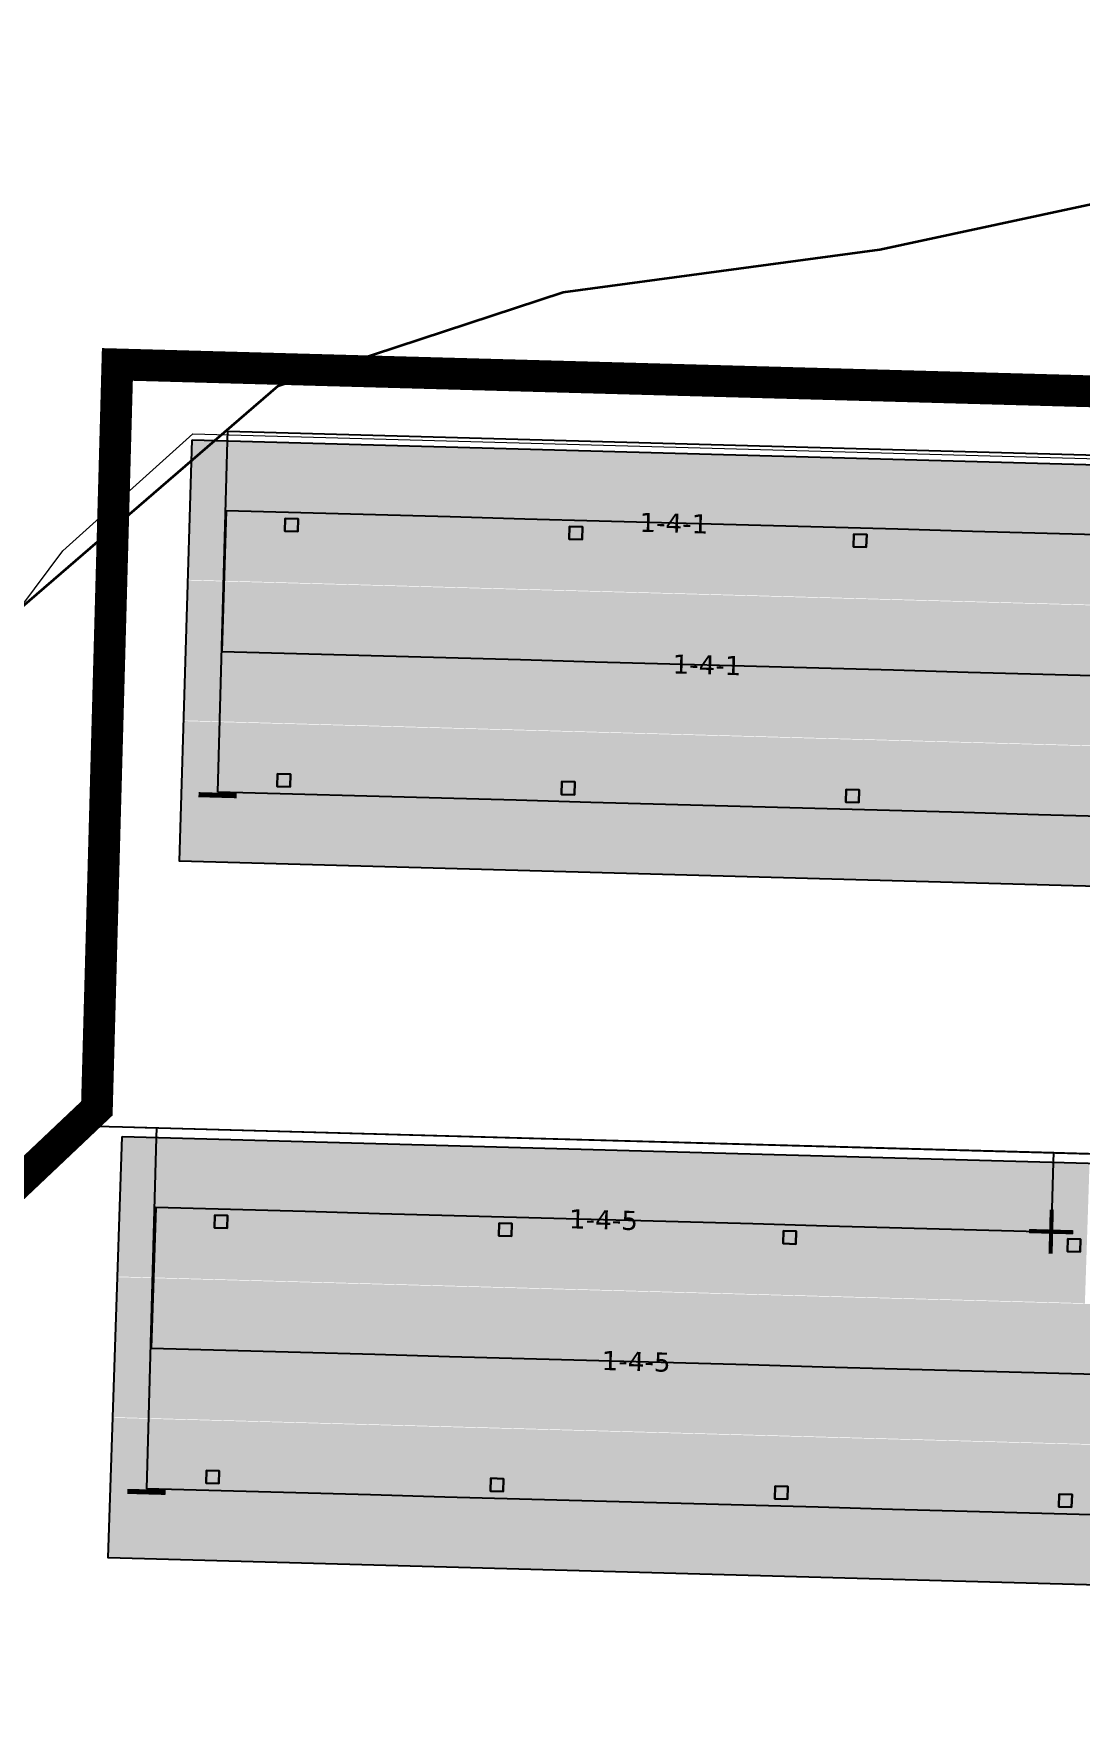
# Model space of a CAD drawing. Header units: metres. Extents: x 1477905 to 1478744, y 4202276 to 4202610.
# Drawn here: x 1478046.42 to 1478062.87, y 4202431.23 to 4202457.47 of the extents above; entities that cross this region are included whole.
import ezdxf

# ---------------------------------------------------------------- set-up
doc = ezdxf.new("R2010")
doc.units = ezdxf.units.M
doc.layers.add('Nouveau Terrain - CN - Courbes', color=22, linetype='Continuous', lineweight=0)
for name, color, linetype in [('PVcase AC Cables (Inverter - Transformer)', 181, 'Continuous'), ('PVcase Device Coloring', 7, 'Continuous'), ('PVcase Polarity Symbols', 7, 'Continuous'), ('PVcase Poles', 7, 'Continuous'), ('PVcase PV Area', 30, 'Continuous'), ('PVcase PV Modules (full frames)', 142, 'Continuous'), ('PVcase PV Modules (optimised)', 142, 'Continuous'), ('PVcase String Cables', 150, 'Continuous'), ('PVcase Stringing Numbers', 7, 'Continuous'), ('PVcase Strings', 92, 'Continuous'), ('PVcase Trenches', 7, 'Continuous')]:
    doc.layers.add(name, color=color, linetype=linetype)
doc.styles.get("Standard").update_dxf_attribs({"font": 'verdana.ttf'})
doc.styles.add('UBS-Style de texte', font='verdana.ttf')

# ---------------------------------------------------------------- blocks, each defined once
blk = doc.blocks.new('3P18@15DEG F FX ID2 PVBlock')
at = {"layer": 'PVcase PV Modules (optimised)', "color": 0}
blk.add_polyline3d([(0, 0, 1.773945735132677), (21.06698842950539, -0.5810537936249747, 1.773945735132684), (20.88445742833418, -7.198992669318526, 7.019385073192552e-15), (-0.182531001171211, -6.617938875693552, 0)], close=True, dxfattribs=at)

msp = doc.modelspace()

# ---------------------------------------------------------------- hatches: boundary and pattern name
at = {"layer": 'PVcase Device Coloring', "true_color": 0x18bf00, "transparency": 33554582}
for points in [[(1478048.914432761, 4202451.084905354), (1478048.848362161, 4202448.885511849), (1478064.05194088, 4202448.466178202), (1478064.11801148, 4202450.665571707)], [(1478048.848072123, 4202448.875856916), (1478048.782001523, 4202446.676463411), (1478065.158085031, 4202446.224790621), (1478065.224155631, 4202448.424184126)], [(1478048.774668419, 4202446.667002736), (1478048.722761488, 4202444.467218578), (1478080.587104167, 4202443.5883603), (1478080.639011097, 4202445.788144458)], [(1478047.811982316, 4202440.141594119), (1478047.739403648, 4202437.942380115), (1478062.940515515, 4202437.523114506), (1478063.013094183, 4202439.72232851)], [(1478047.739085041, 4202437.932725971), (1478047.666506373, 4202435.733511967), (1478064.039932784, 4202435.281912462), (1478064.112511453, 4202437.481126466)], [(1478047.652959324, 4202435.724222678), (1478047.606956873, 4202433.524275667), (1478079.496907663, 4202432.644711086), (1478079.542910114, 4202434.844658096)]]:
    msp.add_hatch(color=92, dxfattribs=at).paths.add_polyline_path(points, flags=0)

# ---------------------------------------------------------------- linework, layer by layer
at = {"layer": 'Nouveau Terrain - CN - Courbes', "linetype": 'Continuous', "lineweight": 35}
msp.add_polyline3d([(1478033.621926913, 4202378.969268734, 82), (1478033.792449336, 4202380.654087802, 82), (1478034.422447102, 4202382.72334082, 82), (1478034.32504346, 4202383.444350059, 82), (1478033.94714169, 4202383.942274987, 82), (1478033.287098157, 4202384.359050401, 82), (1478031.420703367, 4202387.256883299, 82), (1478025.836259337, 4202398.046319137, 82), (1478024.517270344, 4202401.055690597, 82), (1478022.694328515, 4202407.244928131, 82), (1478029.842277773, 4202433.538151458, 82), (1478031.450972971, 4202435.700905548, 82), (1478050.267611035, 4202451.9320894, 82), (1478054.742038201, 4202453.404641333, 82), (1478059.717236195, 4202454.072434652, 82), (1478073.665373155, 4202457.069829707, 82), (1478076.081388346, 4202457.467252585, 82), (1478077.125432788, 4202456.741116544, 82), (1478078.973356483, 4202454.351462113, 82), (1478082.142176707, 4202448.886875601, 82)], dxfattribs=at)
at = {"layer": 'PVcase AC Cables (Inverter - Transformer)'}
for points in [[(1478080.760262705, 4202451.25695702, 81.2), (1478077.767160759, 4202451.339510501, 81.2), (1478074.774058814, 4202451.422063983, 81.19999999999999), (1478071.780956869, 4202451.504617464, 81.1727200354941), (1478068.787854923, 4202451.587170945, 81.12129982852717), (1478065.794752978, 4202451.669724427, 81.09279449568083), (1478062.801651032, 4202451.752277909, 81.11608161895067), (1478059.808549087, 4202451.834831391, 81.13397518725641), (1478056.815447141, 4202451.917384872, 81.16042333910589), (1478053.822345196, 4202451.999938354, 81.1963916068616), (1478050.82924325, 4202452.082491836, 81.2), (1478047.836141305, 4202452.165045317, 81.22770483273669), (1478047.7559729, 4202449.258417953, 81.19815757945257), (1478047.675804495, 4202446.351790589, 81.13732208256891), (1478047.59563609, 4202443.445163226, 81.08414792649137), (1478047.515467685, 4202440.538535861, 81.03853224158601), (1478045.517805599, 4202438.64811203, 81.03886903580825), (1478043.520143512, 4202436.757688198, 81.04019067478839), (1478041.522481426, 4202434.867264366, 81.0464740554437), (1478039.524819339, 4202432.976840534, 81.06150052042555), (1478037.527157253, 4202431.086416703, 81.07652698540741)], [(1478080.760262705, 4202451.25695702, 81.2), (1478077.767160759, 4202451.339510501, 81.2), (1478074.774058814, 4202451.422063983, 81.19999999999999), (1478071.780956869, 4202451.504617464, 81.1727200354941), (1478068.787854923, 4202451.587170945, 81.12129982852717), (1478065.794752978, 4202451.669724427, 81.09279449568083), (1478062.801651032, 4202451.752277909, 81.11608161895067), (1478059.808549087, 4202451.834831391, 81.13397518725641), (1478056.815447141, 4202451.917384872, 81.16042333910589), (1478053.822345196, 4202451.999938354, 81.1963916068616), (1478050.82924325, 4202452.082491836, 81.2), (1478047.836141305, 4202452.165045317, 81.22770483273669), (1478047.7559729, 4202449.258417953, 81.19815757945257), (1478047.675804495, 4202446.351790589, 81.13732208256891), (1478047.59563609, 4202443.445163226, 81.08414792649137), (1478047.515467685, 4202440.538535861, 81.03853224158601), (1478045.517805599, 4202438.64811203, 81.03886903580825), (1478043.520143512, 4202436.757688198, 81.04019067478839), (1478041.522481426, 4202434.867264366, 81.0464740554437), (1478039.524819339, 4202432.976840534, 81.06150052042555), (1478037.527157253, 4202431.086416703, 81.07652698540741)], [(1478080.760262705, 4202451.256957021, 81.2), (1478077.767160759, 4202451.339510502, 81.2), (1478074.774058814, 4202451.422063984, 81.20000000000002), (1478071.780956869, 4202451.504617466, 81.17272003556862), (1478068.787854923, 4202451.587170946, 81.12129982856443), (1478065.794752978, 4202451.669724428, 81.09279449570776), (1478062.801651032, 4202451.75227791, 81.11608161897685), (1478059.808549087, 4202451.834831391, 81.13397518728374), (1478056.815447141, 4202451.917384873, 81.16042333912866), (1478053.822345196, 4202451.999938355, 81.19639160688438), (1478050.82924325, 4202452.082491837, 81.2), (1478047.836141305, 4202452.165045318, 81.22770483274103), (1478047.7559729, 4202449.258417955, 81.19815757949813), (1478047.675804495, 4202446.35179059, 81.13732208258638), (1478047.59563609, 4202443.445163226, 81.08414792649137), (1478047.515467685, 4202440.538535862, 81.0385322416027), (1478045.517805599, 4202438.648112031, 81.03886903582458), (1478043.520143512, 4202436.757688199, 81.04019067479618), (1478041.522481426, 4202434.867264367, 81.0464740554542), (1478039.524819339, 4202432.976840535, 81.06150052043606), (1478037.527157253, 4202431.086416704, 81.07652698541791)], [(1478114.400849415, 4202450.329107716, 80.5956666800522), (1478111.435303827, 4202450.410901158, 80.62262042235419), (1478108.46975824, 4202450.492694601, 80.65262449180112), (1478105.504212652, 4202450.574488045, 80.77654675599368), (1478102.538667065, 4202450.656281487, 80.91382130495477), (1478099.573121478, 4202450.73807493, 81.06608321207749), (1478096.60757589, 4202450.819868373, 81.2), (1478093.642030303, 4202450.901661816, 81.2), (1478090.676484715, 4202450.983455259, 81.2), (1478087.710939128, 4202451.065248702, 81.2), (1478084.745393541, 4202451.147042145, 81.2), (1478081.779847953, 4202451.228835587, 81.2), (1478078.814302366, 4202451.310629031, 81.20000000000002), (1478075.848756779, 4202451.392422474, 81.19999999999999), (1478072.883211191, 4202451.474215916, 81.19165629175004), (1478069.917665604, 4202451.55600936, 81.14070949120301), (1478066.952120016, 4202451.637802802, 81.08976269062296), (1478063.986574429, 4202451.719596245, 81.10799872452509), (1478061.021028841, 4202451.801389689, 81.1274624595318), (1478058.055483254, 4202451.883183131, 81.14552175815653), (1478055.089937667, 4202451.964976574, 81.18115887967835), (1478052.124392079, 4202452.046770017, 81.2), (1478049.158846492, 4202452.12856346, 81.21210655557229)]]:
    msp.add_polyline3d(points, dxfattribs=at)
at = {"layer": 'PVcase Poles'}
for points in [[(1478050.372123334, 4202449.648169546, 80.95913361174604), (1478050.377637487, 4202449.848093518, 80.95913361174604), (1478050.377637487, 4202449.848093518, 84.31631454137408), (1478050.372123334, 4202449.648169546, 84.26272244938498), (1478050.372123334, 4202449.648169546, 80.95913361174604), (1478050.572047305, 4202449.642655394, 80.95913361174604), (1478050.572047305, 4202449.642655394, 84.26088837490383), (1478050.372123334, 4202449.648169546, 84.26272244938498), (1478050.572047305, 4202449.642655394, 84.26088837490383), (1478050.577561457, 4202449.842579366, 84.31448046689293), (1478050.577561457, 4202449.842579366, 80.95913361174604), (1478050.572047305, 4202449.642655394, 80.95913361174604), (1478050.577561457, 4202449.842579366, 80.95913361174604), (1478050.377637487, 4202449.848093518, 80.95913361174604), (1478050.577561457, 4202449.842579366, 80.95913361174604), (1478050.577561457, 4202449.842579366, 84.31448046689293), (1478050.377637487, 4202449.848093518, 84.31631454137408)], [(1478054.839236635, 4202449.524960995, 80.90175312529792), (1478054.844750787, 4202449.724884966, 80.90175312529792), (1478054.844750787, 4202449.724884966, 84.27533387073795), (1478054.839236635, 4202449.524960995, 84.22174177874885), (1478054.839236635, 4202449.524960995, 80.90175312529792), (1478055.039160605, 4202449.519446842, 80.90175312529792), (1478055.039160605, 4202449.519446842, 84.2199077042677), (1478054.839236635, 4202449.524960995, 84.22174177874885), (1478055.039160605, 4202449.519446842, 84.2199077042677), (1478055.044674758, 4202449.719370814, 84.2734997962568), (1478055.044674758, 4202449.719370814, 80.90175312529792), (1478055.039160605, 4202449.519446842, 80.90175312529792), (1478055.044674758, 4202449.719370814, 80.90175312529792), (1478054.844750787, 4202449.724884966, 80.90175312529792), (1478055.044674758, 4202449.719370814, 80.90175312529792), (1478055.044674758, 4202449.719370814, 84.2734997962568), (1478054.844750787, 4202449.724884966, 84.27533387073795)], [(1478059.306349935, 4202449.401752443, 80.86708374639328), (1478059.311864087, 4202449.601676415, 80.86708374639328), (1478059.311864087, 4202449.601676415, 84.23435320010182), (1478059.306349935, 4202449.401752443, 84.18076110811272), (1478059.306349935, 4202449.401752443, 80.86708374639328), (1478059.506273906, 4202449.396238291, 80.86708374639328), (1478059.506273906, 4202449.396238291, 84.17892703363157), (1478059.306349935, 4202449.401752443, 84.18076110811272), (1478059.506273906, 4202449.396238291, 84.17892703363157), (1478059.511788058, 4202449.596162262, 84.23251912562067), (1478059.511788058, 4202449.596162262, 80.86708374639328), (1478059.506273906, 4202449.396238291, 80.86708374639328), (1478059.511788058, 4202449.596162262, 80.86708374639328), (1478059.311864087, 4202449.601676415, 80.86708374639328), (1478059.511788058, 4202449.596162262, 80.86708374639328), (1478059.511788058, 4202449.596162262, 84.23251912562067), (1478059.311864087, 4202449.601676415, 84.23435320010182)], [(1478050.251685367, 4202445.63896603, 80.87882755811677), (1478050.25719952, 4202445.838890002, 80.87882755811677), (1478050.25719952, 4202445.838890002, 83.24161551821285), (1478050.251685367, 4202445.63896603, 83.18802342622375), (1478050.251685367, 4202445.63896603, 80.87882755811677), (1478050.451609338, 4202445.633451878, 80.87882755811677), (1478050.451609338, 4202445.633451878, 83.1861893517426), (1478050.251685367, 4202445.63896603, 83.18802342622375), (1478050.451609338, 4202445.633451878, 83.1861893517426), (1478050.45712349, 4202445.83337585, 83.2397814437317), (1478050.45712349, 4202445.83337585, 80.87882755811677), (1478050.451609338, 4202445.633451878, 80.87882755811677), (1478050.45712349, 4202445.83337585, 80.87882755811677), (1478050.25719952, 4202445.838890002, 80.87882755811677), (1478050.45712349, 4202445.83337585, 80.87882755811677), (1478050.45712349, 4202445.83337585, 83.2397814437317), (1478050.25719952, 4202445.838890002, 83.24161551821285)], [(1478054.718798667, 4202445.51575748, 80.8026988264263), (1478054.72431282, 4202445.715681451, 80.8026988264263), (1478054.72431282, 4202445.715681451, 83.20063484782642), (1478054.718798667, 4202445.51575748, 83.14704275583732), (1478054.718798667, 4202445.51575748, 80.8026988264263), (1478054.918722638, 4202445.510243327, 80.8026988264263), (1478054.918722638, 4202445.510243327, 83.14520868135617), (1478054.718798667, 4202445.51575748, 83.14704275583732), (1478054.918722638, 4202445.510243327, 83.14520868135617), (1478054.924236791, 4202445.710167299, 83.19880077334527), (1478054.924236791, 4202445.710167299, 80.8026988264263), (1478054.918722638, 4202445.510243327, 80.8026988264263), (1478054.924236791, 4202445.710167299, 80.8026988264263), (1478054.72431282, 4202445.715681451, 80.8026988264263), (1478054.924236791, 4202445.710167299, 80.8026988264263), (1478054.924236791, 4202445.710167299, 83.19880077334527), (1478054.72431282, 4202445.715681451, 83.20063484782642)], [(1478059.185911968, 4202445.392548927, 80.74875369785876), (1478059.19142612, 4202445.592472899, 80.74875369785876), (1478059.19142612, 4202445.592472899, 83.15965417694059), (1478059.185911968, 4202445.392548927, 83.10606208495149), (1478059.185911968, 4202445.392548927, 80.74875369785876), (1478059.385835938, 4202445.387034775, 80.74875369785876), (1478059.385835938, 4202445.387034775, 83.10422801047034), (1478059.185911968, 4202445.392548927, 83.10606208495149), (1478059.385835938, 4202445.387034775, 83.10422801047034), (1478059.391350091, 4202445.586958746, 83.15782010245944), (1478059.391350091, 4202445.586958746, 80.74875369785876), (1478059.385835938, 4202445.387034775, 80.74875369785876), (1478059.391350091, 4202445.586958746, 80.74875369785876), (1478059.19142612, 4202445.592472899, 80.74875369785876), (1478059.391350091, 4202445.586958746, 80.74875369785876), (1478059.391350091, 4202445.586958746, 83.15782010245944), (1478059.19142612, 4202445.592472899, 83.15965417694059)], [(1478049.265580208, 4202438.704971193, 80.7668848050459), (1478049.271094361, 4202438.904895165, 80.7668848050459), (1478049.271094361, 4202438.904895165, 84.20606662401718), (1478049.265580208, 4202438.704971193, 84.1524658350498), (1478049.265580208, 4202438.704971193, 80.7668848050459), (1478049.465504179, 4202438.699457041, 80.7668848050459), (1478049.465504179, 4202438.699457041, 84.14842251250636), (1478049.265580208, 4202438.704971193, 84.1524658350498), (1478049.465504179, 4202438.699457041, 84.14842251250636), (1478049.471018331, 4202438.899381013, 84.20202330147373), (1478049.471018331, 4202438.899381013, 80.7668848050459), (1478049.465504179, 4202438.699457041, 80.7668848050459), (1478049.471018331, 4202438.899381013, 80.7668848050459), (1478049.271094361, 4202438.904895165, 80.7668848050459), (1478049.471018331, 4202438.899381013, 80.7668848050459), (1478049.471018331, 4202438.899381013, 84.20202330147373), (1478049.271094361, 4202438.904895165, 84.20606662401718)], [(1478053.731968698, 4202438.581782633, 80.66406095464569), (1478053.737482851, 4202438.781706605, 80.66406095464569), (1478053.737482851, 4202438.781706605, 84.11573703992963), (1478053.731968698, 4202438.581782633, 84.06213625096225), (1478053.731968698, 4202438.581782633, 80.66406095464569), (1478053.931892669, 4202438.576268481, 80.66406095464569), (1478053.931892669, 4202438.576268481, 84.05809292841882), (1478053.731968698, 4202438.581782633, 84.06213625096225), (1478053.931892669, 4202438.576268481, 84.05809292841882), (1478053.937406821, 4202438.776192453, 84.11169371738619), (1478053.937406821, 4202438.776192453, 80.66406095464569), (1478053.931892669, 4202438.576268481, 80.66406095464569), (1478053.937406821, 4202438.776192453, 80.66406095464569), (1478053.737482851, 4202438.781706605, 80.66406095464569), (1478053.937406821, 4202438.776192453, 80.66406095464569), (1478053.937406821, 4202438.776192453, 84.11169371738619), (1478053.737482851, 4202438.781706605, 84.11573703992963)], [(1478058.198357188, 4202438.458594073, 80.5839038437124), (1478058.203871341, 4202438.658518044, 80.5839038437124), (1478058.203871341, 4202438.658518044, 84.02540745559206), (1478058.198357188, 4202438.458594073, 83.97180666662469), (1478058.198357188, 4202438.458594073, 80.5839038437124), (1478058.398281159, 4202438.45307992, 80.5839038437124), (1478058.398281159, 4202438.45307992, 83.96776334408125), (1478058.198357188, 4202438.458594073, 83.97180666662469), (1478058.398281159, 4202438.45307992, 83.96776334408125), (1478058.403795311, 4202438.653003892, 84.02136413304862), (1478058.403795311, 4202438.653003892, 80.5839038437124), (1478058.398281159, 4202438.45307992, 80.5839038437124), (1478058.403795311, 4202438.653003892, 80.5839038437124), (1478058.203871341, 4202438.658518044, 80.5839038437124), (1478058.403795311, 4202438.653003892, 80.5839038437124), (1478058.403795311, 4202438.653003892, 84.02136413304862), (1478058.203871341, 4202438.658518044, 84.02540745559206)], [(1478062.664745679, 4202438.335405513, 80.51471589806197), (1478062.670259831, 4202438.535329484, 80.51471589806197), (1478062.670259831, 4202438.535329484, 83.93507787150153), (1478062.664745679, 4202438.335405513, 83.88147708253415), (1478062.664745679, 4202438.335405513, 80.51471589806197), (1478062.864669649, 4202438.32989136, 80.51471589806197), (1478062.864669649, 4202438.32989136, 83.87743375999071), (1478062.664745679, 4202438.335405513, 83.88147708253415), (1478062.864669649, 4202438.32989136, 83.87743375999071), (1478062.870183802, 4202438.529815332, 83.9310345489581), (1478062.870183802, 4202438.529815332, 80.51471589806197), (1478062.864669649, 4202438.32989136, 80.51471589806197), (1478062.870183802, 4202438.529815332, 80.51471589806197), (1478062.670259831, 4202438.535329484, 80.51471589806197), (1478062.870183802, 4202438.529815332, 80.51471589806197), (1478062.870183802, 4202438.529815332, 83.9310345489581), (1478062.670259831, 4202438.535329484, 83.93507787150153)], [(1478049.133278894, 4202434.696094884, 80.75019679830018), (1478049.138793047, 4202434.896018855, 80.75019679830018), (1478049.138793047, 4202434.896018855, 83.13154197593276), (1478049.133278894, 4202434.696094884, 83.07794118696539), (1478049.133278894, 4202434.696094884, 80.75019679830018), (1478049.333202865, 4202434.690580731, 80.75019679830018), (1478049.333202865, 4202434.690580731, 83.07389786442195), (1478049.133278894, 4202434.696094884, 83.07794118696539), (1478049.333202865, 4202434.690580731, 83.07389786442195), (1478049.338717017, 4202434.890504703, 83.12749865338932), (1478049.338717017, 4202434.890504703, 80.75019679830018), (1478049.333202865, 4202434.690580731, 80.75019679830018), (1478049.338717017, 4202434.890504703, 80.75019679830018), (1478049.138793047, 4202434.896018855, 80.75019679830018), (1478049.338717017, 4202434.890504703, 80.75019679830018), (1478049.338717017, 4202434.890504703, 83.12749865338932), (1478049.138793047, 4202434.896018855, 83.13154197593276)], [(1478053.599667384, 4202434.572906324, 80.64277227909442), (1478053.605181537, 4202434.772830295, 80.64277227909442), (1478053.605181537, 4202434.772830295, 83.04121239184522), (1478053.599667384, 4202434.572906324, 82.98761160287783), (1478053.599667384, 4202434.572906324, 80.64277227909442), (1478053.799591355, 4202434.567392171, 80.64277227909442), (1478053.799591355, 4202434.567392171, 82.9835682803344), (1478053.599667384, 4202434.572906324, 82.98761160287783), (1478053.799591355, 4202434.567392171, 82.9835682803344), (1478053.805105507, 4202434.767316143, 83.03716906930178), (1478053.805105507, 4202434.767316143, 80.64277227909442), (1478053.799591355, 4202434.567392171, 80.64277227909442), (1478053.805105507, 4202434.767316143, 80.64277227909442), (1478053.605181537, 4202434.772830295, 80.64277227909442), (1478053.805105507, 4202434.767316143, 80.64277227909442), (1478053.805105507, 4202434.767316143, 83.03716906930178), (1478053.605181537, 4202434.772830295, 83.04121239184522)], [(1478058.066055874, 4202434.449717763, 80.53534775988405), (1478058.071570027, 4202434.649641735, 80.53534775988405), (1478058.071570027, 4202434.649641735, 82.95088280750764), (1478058.066055874, 4202434.449717763, 82.89728201854027), (1478058.066055874, 4202434.449717763, 80.53534775988405), (1478058.265979845, 4202434.444203611, 80.53534775988405), (1478058.265979845, 4202434.444203611, 82.89323869599683), (1478058.066055874, 4202434.449717763, 82.89728201854027), (1478058.265979845, 4202434.444203611, 82.89323869599683), (1478058.271493997, 4202434.644127582, 82.9468394849642), (1478058.271493997, 4202434.644127582, 80.53534775988405), (1478058.265979845, 4202434.444203611, 80.53534775988405), (1478058.271493997, 4202434.644127582, 80.53534775988405), (1478058.071570027, 4202434.649641735, 80.53534775988405), (1478058.271493997, 4202434.644127582, 80.53534775988405), (1478058.271493997, 4202434.644127582, 82.9468394849642), (1478058.071570027, 4202434.649641735, 82.95088280750764)], [(1478062.532444364, 4202434.326529203, 80.42792324067828), (1478062.537958517, 4202434.526453175, 80.42792324067828), (1478062.537958517, 4202434.526453175, 82.8605532234201), (1478062.532444364, 4202434.326529203, 82.80695243445273), (1478062.532444364, 4202434.326529203, 80.42792324067828), (1478062.732368335, 4202434.321015051, 80.42792324067828), (1478062.732368335, 4202434.321015051, 82.80290911190929), (1478062.532444364, 4202434.326529203, 82.80695243445273), (1478062.732368335, 4202434.321015051, 82.80290911190929), (1478062.737882487, 4202434.520939022, 82.85650990087666), (1478062.737882487, 4202434.520939022, 80.42792324067828), (1478062.732368335, 4202434.321015051, 80.42792324067828), (1478062.737882487, 4202434.520939022, 80.42792324067828), (1478062.537958517, 4202434.526453175, 80.42792324067828), (1478062.737882487, 4202434.520939022, 80.42792324067828), (1478062.737882487, 4202434.520939022, 82.85650990087666), (1478062.537958517, 4202434.526453175, 82.8605532234201)]]:
    msp.add_polyline3d(points, dxfattribs=at)
at = {"layer": 'PVcase PV Area', "color": 92, "lineweight": 0, "ltscale": 0.3}
msp.add_lwpolyline([(1478081.195897831, 4202309.408074516, -0.05134033259658074), (1478078.780944264, 4202309.865308243), (1478063.362561366, 4202314.461482239, 0.05805379121474256), (1478060.627146449, 4202314.941552777, 0.01764863790454796), (1478045.521908471, 4202315.280897629), (1477980.304835158, 4202315.382556441), (1477969.227141967, 4202315.399824084, -0.5981483022966041), (1477963.409771807, 4202326.276816209), (1477966.523975583, 4202330.958387922), (1477988.681383842, 4202364.267542757), (1478000.256834568, 4202382.239012351), (1478010.317299969, 4202397.723511036), (1478024.479096755, 4202416.97208983), (1478037.541256056, 4202436.830169353), (1478046.880113991, 4202449.340671219), (1478048.925549185, 4202451.178073373), (1478191.473299444, 4202447.246428729, 0.1064139140517762), (1478196.779234951, 4202442.745830558), (1478193.703769114, 4202331.24014277), (1478155.058289575, 4202322.182856176, 0.2166355322477609), (1478133.90654308, 4202308.191252904, -0.2264994037307809), (1478128.45885733, 4202305.403806316), (1478120.587080255, 4202306.0704303)], format="xyb", close=True, dxfattribs=at)
at = {"layer": 'PVcase String Cables'}
for points in [[(1478079.947105493, 4202451.479460968, 81.2), (1478077.01025331, 4202451.56046301, 81.2), (1478074.073401128, 4202451.641465054, 81.2), (1478071.136548946, 4202451.722467097, 81.16965221559964), (1478068.199696763, 4202451.80346914, 81.11919835544178), (1478065.262844581, 4202451.884471183, 81.10230611352966), (1478062.325992398, 4202451.965473226, 81.1248798023754), (1478059.389140216, 4202452.046475269, 81.14183817089496), (1478056.452288033, 4202452.127477312, 81.16968018518571), (1478053.515435851, 4202452.208479355, 81.2), (1478050.578583669, 4202452.289481399, 81.2), (1478047.641731486, 4202452.370483441, 81.23119789481514), (1478047.560755552, 4202449.43457789, 81.2), (1478047.479779619, 4202446.498672337, 81.14324339104844), (1478047.398803685, 4202443.562766785, 81.08953361661088), (1478047.317827751, 4202440.626861233, 81.04316542912153), (1478045.328750897, 4202438.744561763, 81.04342099479751), (1478043.339674043, 4202436.862262292, 81.04484827658092), (1478041.350597188, 4202434.97996282, 81.05087246983084), (1478039.361520334, 4202433.097663349, 81.06583435647606), (1478037.372443479, 4202431.215363879, 81.08079624312553)], [(1478079.947105493, 4202451.479460968, 81.2), (1478077.01025331, 4202451.56046301, 81.2), (1478074.073401128, 4202451.641465054, 81.2), (1478071.136548946, 4202451.722467097, 81.16965221559964), (1478068.199696763, 4202451.80346914, 81.11919835544178), (1478065.262844581, 4202451.884471183, 81.10230611352966), (1478062.325992398, 4202451.965473226, 81.1248798023754), (1478059.389140216, 4202452.046475269, 81.14183817089496), (1478056.452288033, 4202452.127477312, 81.16968018518571), (1478053.515435851, 4202452.208479355, 81.2), (1478050.578583669, 4202452.289481399, 81.2), (1478047.641731486, 4202452.370483441, 81.23119789481514), (1478047.560755552, 4202449.43457789, 81.2), (1478047.479779619, 4202446.498672337, 81.14324339104844), (1478047.398803685, 4202443.562766785, 81.08953361661088), (1478047.317827751, 4202440.626861233, 81.04316542912153), (1478045.328750897, 4202438.744561763, 81.04342099479751), (1478043.339674043, 4202436.862262292, 81.04484827658092), (1478041.350597188, 4202434.97996282, 81.05087246983084), (1478039.361520334, 4202433.097663349, 81.06583435647606), (1478037.372443479, 4202431.215363879, 81.08079624312553)], [(1478079.947105493, 4202451.479460968, 81.2), (1478077.01025331, 4202451.56046301, 81.2), (1478074.073401128, 4202451.641465054, 81.2), (1478071.136548946, 4202451.722467097, 81.16965221559964), (1478068.199696763, 4202451.80346914, 81.11919835544178), (1478065.262844581, 4202451.884471183, 81.10230611352966), (1478062.325992398, 4202451.965473226, 81.1248798023754), (1478059.389140216, 4202452.046475269, 81.14183817089496), (1478056.452288033, 4202452.127477312, 81.16968018518571), (1478053.515435851, 4202452.208479355, 81.2), (1478050.578583669, 4202452.289481399, 81.2), (1478047.641731486, 4202452.370483441, 81.23119789481514), (1478047.560755552, 4202449.43457789, 81.2), (1478047.479779619, 4202446.498672337, 81.14324339104844), (1478047.398803685, 4202443.562766785, 81.08953361661088), (1478047.317827751, 4202440.626861233, 81.04316542912153), (1478046.987628665, 4202440.314387854, 81.04267053875965), (1478047.816930009, 4202440.29151469, 81.0294548457296), (1478047.816930009, 4202440.29151469, 84.55677575037728), (1478062.444604858, 4202439.888065197, 84.26094125461076), (1478062.440469244, 4202439.738122222, 84.26092483088182), (1478062.410136182, 4202438.638350937, 83.96606970127684)], [(1478079.947105493, 4202451.479460968, 81.2), (1478077.01025331, 4202451.56046301, 81.2), (1478074.073401128, 4202451.641465054, 81.2), (1478071.136548946, 4202451.722467097, 81.16965221559964), (1478068.199696763, 4202451.80346914, 81.11919835544178), (1478065.262844581, 4202451.884471183, 81.10230611352966), (1478062.325992398, 4202451.965473226, 81.1248798023754), (1478059.389140216, 4202452.046475269, 81.14183817089496), (1478056.452288033, 4202452.127477312, 81.16968018518571), (1478053.515435851, 4202452.208479355, 81.2), (1478050.578583669, 4202452.289481399, 81.2), (1478047.641731486, 4202452.370483441, 81.23119789481514), (1478047.560755552, 4202449.43457789, 81.2), (1478047.479779619, 4202446.498672337, 81.14324339104844), (1478047.398803685, 4202443.562766785, 81.08953361661088), (1478047.317827751, 4202440.626861233, 81.04316542912153), (1478046.987628665, 4202440.314387855, 81.04267053876914), (1478047.816930009, 4202440.291514691, 81.02945484574629), (1478047.816930009, 4202440.291514691, 84.55677575037791), (1478063.604954566, 4202439.856061306, 84.2374739931224), (1478063.600818952, 4202439.70611833, 84.23745756939289), (1478063.509553451, 4202436.397148892, 83.35030346236951)], [(1478079.947105493, 4202451.479460968, 81.2), (1478077.01025331, 4202451.56046301, 81.2), (1478074.073401128, 4202451.641465054, 81.2), (1478071.136548946, 4202451.722467097, 81.16965221559964), (1478068.199696763, 4202451.80346914, 81.11919835544178), (1478065.262844581, 4202451.884471183, 81.10230611352966), (1478062.325992398, 4202451.965473226, 81.1248798023754), (1478059.389140216, 4202452.046475269, 81.14183817089496), (1478056.452288033, 4202452.127477312, 81.16968018518571), (1478053.515435851, 4202452.208479355, 81.2), (1478050.578583669, 4202452.289481399, 81.2), (1478047.641731486, 4202452.370483441, 81.23119789481514), (1478047.560755552, 4202449.43457789, 81.2), (1478047.479779619, 4202446.498672337, 81.14324339104844), (1478047.398803685, 4202443.562766785, 81.08953361661088), (1478047.317827751, 4202440.626861233, 81.04316542912153), (1478046.987628665, 4202440.314387855, 81.04267053877633), (1478047.816930009, 4202440.291514691, 81.02945484574629), (1478047.816930009, 4202440.291514691, 84.55677575037791), (1478068.879614598, 4202439.710579607, 84.13079768215123), (1478069.127708039, 4202439.703736881, 84.1347171775593), (1478089.659353397, 4202439.13744852, 84.64590597652641)], [(1478079.947105493, 4202451.479460968, 81.2), (1478077.01025331, 4202451.56046301, 81.2), (1478074.073401128, 4202451.641465054, 81.2), (1478071.136548946, 4202451.722467097, 81.16965221559964), (1478068.199696763, 4202451.80346914, 81.11919835544178), (1478065.262844581, 4202451.884471183, 81.10230611352966), (1478062.325992398, 4202451.965473226, 81.1248798023754), (1478059.389140216, 4202452.046475269, 81.14183817089496), (1478056.452288033, 4202452.127477312, 81.16968018518571), (1478053.515435851, 4202452.208479355, 81.2), (1478050.578583669, 4202452.289481399, 81.2), (1478047.641731486, 4202452.370483441, 81.23119789481514), (1478047.560755552, 4202449.43457789, 81.2), (1478047.479779619, 4202446.498672337, 81.14324339104844), (1478047.398803685, 4202443.562766785, 81.08953361661088), (1478047.317827751, 4202440.626861233, 81.04316542912153), (1478046.987628665, 4202440.314387855, 81.04267053876914), (1478047.816930009, 4202440.291514691, 81.02945484574629), (1478047.816930009, 4202440.291514691, 84.55677575037791), (1478068.879614598, 4202439.710579605, 84.13079768214998), (1478069.127708039, 4202439.703736879, 84.13471717756028), (1478080.252368456, 4202439.396904883, 84.41169457992714)], [(1478079.947105493, 4202451.479460968, 81.2), (1478077.01025331, 4202451.56046301, 81.2), (1478074.073401128, 4202451.641465054, 81.2), (1478071.136548946, 4202451.722467097, 81.16965221559964), (1478068.199696763, 4202451.80346914, 81.11919835544178), (1478065.262844581, 4202451.884471183, 81.10230611352966), (1478062.325992398, 4202451.965473226, 81.1248798023754), (1478059.389140216, 4202452.046475269, 81.14183817089496), (1478056.452288033, 4202452.127477312, 81.16968018518571), (1478053.515435851, 4202452.208479355, 81.2), (1478050.578583669, 4202452.289481399, 81.2), (1478047.641731486, 4202452.370483441, 81.23119789481514), (1478047.560755552, 4202449.43457789, 81.2), (1478047.479779619, 4202446.498672337, 81.14324339104844), (1478047.398803685, 4202443.562766785, 81.08953361661088), (1478047.317827751, 4202440.626861233, 81.04316542912153), (1478046.987628665, 4202440.314387854, 81.04267053875965), (1478047.816930009, 4202440.29151469, 81.0294548457296), (1478047.816930009, 4202440.29151469, 84.55677575037728), (1478064.77726911, 4202439.82372741, 84.21376475117955), (1478064.773133496, 4202439.673784435, 84.21374832745002), (1478064.681867996, 4202436.364814996, 83.32659422017193)], [(1478079.947105493, 4202451.479460968, 81.2), (1478077.01025331, 4202451.56046301, 81.2), (1478074.073401128, 4202451.641465054, 81.2), (1478071.136548946, 4202451.722467097, 81.16965221559964), (1478068.199696763, 4202451.80346914, 81.11919835544178), (1478065.262844581, 4202451.884471183, 81.10230611352966), (1478062.325992398, 4202451.965473226, 81.1248798023754), (1478059.389140216, 4202452.046475269, 81.14183817089496), (1478056.452288033, 4202452.127477312, 81.16968018518571), (1478053.515435851, 4202452.208479355, 81.2), (1478050.578583669, 4202452.289481399, 81.2), (1478047.641731486, 4202452.370483441, 81.23119789481514), (1478047.560755552, 4202449.43457789, 81.2), (1478047.479779619, 4202446.498672337, 81.14324339104844), (1478047.398803685, 4202443.562766785, 81.08953361661088), (1478047.317827751, 4202440.626861233, 81.04316542912153), (1478046.987628665, 4202440.314387855, 81.04267053877633), (1478047.816930009, 4202440.291514691, 81.02945484574629), (1478047.816930009, 4202440.291514691, 84.55677575037791), (1478063.616919403, 4202439.855731301, 84.23723201266327), (1478063.612783789, 4202439.705788326, 84.23721558893374), (1478063.582450726, 4202438.606017041, 83.9423604595373)], [(1478079.947105493, 4202451.479460968, 81.2), (1478077.01025331, 4202451.56046301, 81.2), (1478074.073401128, 4202451.641465054, 81.2), (1478071.136548946, 4202451.722467097, 81.16965221559964), (1478068.199696763, 4202451.80346914, 81.11919835544178), (1478065.262844581, 4202451.884471183, 81.10230611352966), (1478062.325992398, 4202451.965473226, 81.1248798023754), (1478059.389140216, 4202452.046475269, 81.14183817089496), (1478056.452288033, 4202452.127477312, 81.16968018518571), (1478053.515435851, 4202452.208479355, 81.2), (1478050.578583669, 4202452.289481399, 81.2), (1478047.641731486, 4202452.370483441, 81.23119789481514), (1478047.560755552, 4202449.43457789, 81.2), (1478047.479779619, 4202446.498672337, 81.14324339104844), (1478047.398803685, 4202443.562766785, 81.08953361661088), (1478047.317827751, 4202440.626861233, 81.04316542912153), (1478046.987628664, 4202440.314387854, 81.04267053876684), (1478047.816930009, 4202440.29151469, 81.0294548457296), (1478047.816930009, 4202440.29151469, 84.55677575037728), (1478068.879614598, 4202439.710579605, 84.13079768214998), (1478069.127708039, 4202439.703736878, 84.13471717756076), (1478079.10963344, 4202439.428422938, 84.38324321472535), (1478079.105497826, 4202439.278479964, 84.38321832648928), (1478078.953299888, 4202433.760312373, 82.90360944734915)], [(1478079.947105493, 4202451.479460968, 81.2), (1478077.01025331, 4202451.56046301, 81.2), (1478074.073401128, 4202451.641465054, 81.2), (1478071.136548946, 4202451.722467097, 81.16965221559964), (1478068.199696763, 4202451.80346914, 81.11919835544178), (1478065.262844581, 4202451.884471183, 81.10230611352966), (1478062.325992398, 4202451.965473226, 81.1248798023754), (1478059.389140216, 4202452.046475269, 81.14183817089496), (1478056.452288033, 4202452.127477312, 81.16968018518571), (1478053.515435851, 4202452.208479355, 81.2), (1478050.578583669, 4202452.289481399, 81.2), (1478047.641731486, 4202452.370483441, 81.23119789481514), (1478047.560755552, 4202449.43457789, 81.2), (1478047.479779619, 4202446.498672337, 81.14324339104844), (1478047.398803685, 4202443.562766785, 81.08953361661088), (1478047.317827751, 4202440.626861233, 81.04316542912153), (1478046.987628665, 4202440.314387855, 81.04267053877633), (1478047.816930009, 4202440.29151469, 81.0294548457296), (1478047.816930009, 4202440.29151469, 84.55677575037728), (1478048.352900652, 4202440.276731952, 84.54593611889382), (1478048.348765038, 4202440.126788984, 84.54591969516456), (1478048.196567099, 4202434.608621391, 83.06646661001419)], [(1478049.315436812, 4202445.551479761, 83.16623295537535), (1478049.46763475, 4202451.069647354, 84.64544599205603), (1478049.471770365, 4202451.219590346, 84.6454493719224), (1478069.985039463, 4202450.653808831, 84.45726351962587), (1478070.233978791, 4202450.646942775, 84.46053165222757), (1478091.298640441, 4202450.065953166, 84.77374980872113), (1478091.298640441, 4202450.065953166, 81.19999999999999), (1478094.143145911, 4202449.987498162, 81.2), (1478096.98765138, 4202449.909043157, 81.2), (1478099.83215685, 4202449.830588154, 81.03897754234596), (1478102.67666232, 4202449.75213315, 80.87049670161143), (1478105.521167789, 4202449.673678145, 80.73882507700436), (1478108.365673259, 4202449.595223141, 80.61051827691712), (1478111.210178728, 4202449.516768137, 80.58206492021132), (1478114.054684198, 4202449.438313132, 80.55654399080832), (1478116.899189668, 4202449.359858128, 80.54027668327818), (1478116.899189668, 4202449.359858128, 83.8064566975674), (1478137.96616261, 4202448.778804772, 83.83201114157197), (1478138.229225669, 4202448.771549164, 83.82929772047937), (1478138.653821305, 4202448.759838288, 83.82673073883487)]]:
    msp.add_polyline3d(points, dxfattribs=at)
at = {"layer": 'PVcase Strings'}
for points in [[(1478063.518215553, 4202449.581506919), (1478062.345710765, 4202449.613846062), (1478061.173205976, 4202449.646185205), (1478060.000701187, 4202449.678524349), (1478058.828196398, 4202449.710863492), (1478057.655691609, 4202449.743202635), (1478056.483186821, 4202449.775541778), (1478055.310682032, 4202449.807880921), (1478054.138177243, 4202449.840220065), (1478052.965672454, 4202449.872559207), (1478051.793167665, 4202449.904898351), (1478050.620662876, 4202449.937237494), (1478049.448158088, 4202449.969576637), (1478049.38179745, 4202447.760528199), (1478050.554302238, 4202447.728189056), (1478051.726807027, 4202447.695849913), (1478052.899311816, 4202447.66351077), (1478054.071816605, 4202447.631171627), (1478055.244321394, 4202447.598832483), (1478056.416826183, 4202447.56649334), (1478057.589330971, 4202447.534154197), (1478058.76183576, 4202447.501815054), (1478059.934340549, 4202447.469475911), (1478061.106845338, 4202447.437136767), (1478062.279350127, 4202447.404797624), (1478063.451854915, 4202447.372458481)], [(1478063.385494277, 4202445.163410043), (1478062.212989489, 4202445.195749186), (1478061.0404847, 4202445.22808833), (1478059.867979911, 4202445.260427473), (1478058.695475122, 4202445.292766616), (1478057.522970333, 4202445.325105759), (1478056.350465544, 4202445.357444902), (1478055.177960756, 4202445.389784046), (1478054.005455967, 4202445.422123189), (1478052.832951178, 4202445.454462332), (1478051.660446389, 4202445.486801475), (1478050.4879416, 4202445.519140618), (1478049.315436812, 4202445.551479761)], [(1478062.410136182, 4202438.638350937), (1478061.237821637, 4202438.670684833), (1478060.065507093, 4202438.703018729), (1478058.893192549, 4202438.735352625), (1478057.720878004, 4202438.767686521), (1478056.54856346, 4202438.800020417), (1478055.376248915, 4202438.832354313), (1478054.203934371, 4202438.864688209), (1478053.031619827, 4202438.897022105), (1478051.859305282, 4202438.929356001), (1478050.686990738, 4202438.961689897), (1478049.514676193, 4202438.994023793), (1478048.342361649, 4202439.026357689), (1478048.269464374, 4202436.81748954), (1478049.441778918, 4202436.785155645), (1478050.614093463, 4202436.752821748), (1478051.786408007, 4202436.720487853), (1478052.958722552, 4202436.688153956), (1478054.131037096, 4202436.655820061), (1478055.30335164, 4202436.623486164), (1478056.475666185, 4202436.591152268), (1478057.647980729, 4202436.558818372), (1478058.820295274, 4202436.526484476), (1478059.992609818, 4202436.49415058), (1478061.164924362, 4202436.461816684), (1478062.337238907, 4202436.429482788), (1478063.509553451, 4202436.397148892)], [(1478063.436656176, 4202434.188280743), (1478062.264341632, 4202434.220614638), (1478061.092027087, 4202434.252948535), (1478059.919712543, 4202434.28528243), (1478058.747397999, 4202434.317616327), (1478057.575083454, 4202434.349950222), (1478056.40276891, 4202434.382284119), (1478055.230454365, 4202434.414618014), (1478054.058139821, 4202434.446951911), (1478052.885825277, 4202434.479285806), (1478051.713510732, 4202434.511619703), (1478050.541196188, 4202434.543953598), (1478049.368881644, 4202434.576287495), (1478048.196567099, 4202434.608621391)]]:
    msp.add_lwpolyline(points, dxfattribs=at)
at = {"layer": 'PVcase Trenches', "color": 1, "linetype": 'Continuous', "const_width": 0.5}
msp.add_lwpolyline([(1477988.495744865, 4202326.467503072), (1477989.258575812, 4202354.125098406), (1477998.564432485, 4202371.36311811), (1478037.449800366, 4202431.150890291), (1478047.416647718, 4202440.582698547), (1478047.738936396, 4202452.267764379), (1478191.437311999, 4202448.304384104), (1478194.778269839, 4202456.914682955), (1478198.545805372, 4202456.811525093)], dxfattribs=at)

# ---------------------------------------------------------------- block references
at = {"layer": 'PVcase PV Modules (full frames)', "extrusion": (0.009166500776320837, -0.0002528235142944229, 0.9999579547879942), "rotation": 6.639308120610015e-05}
msp.add_blockref('3P18@15DEG F FX ID2 PVBlock', (1477986.040839967, 4202454.397385053, 12568.93108575714), dxfattribs=at)
at = {"layer": 'PVcase PV Modules (full frames)', "extrusion": (0.02020479879007998, -0.0005572735289474358, 0.9997957069081995), "rotation": 271.5798884593579}
msp.add_blockref('3P18@15DEG F FX ID2 PVBlock', (4241593.505431257, -1361341.585642917, 27604.51555097423), dxfattribs=at)

# ---------------------------------------------------------------- texts
at = {"layer": 'PVcase Polarity Symbols', "color": 7, "char_height": 0.7000000000000001, "attachment_point": 5, "rotation": 358.42011154064215}
for insert in [(1478049.315436812, 4202445.551479761), (1478048.196567099, 4202434.608621391)]:
    msp.add_mtext('−', dxfattribs=dict(at, insert=insert))
at = {"layer": 'PVcase Polarity Symbols', "color": 1, "insert": (1478062.410136182, 4202438.638350937), "char_height": 0.7000000000000001, "attachment_point": 5, "rotation": 358.42011154064215}
msp.add_mtext('＋', dxfattribs=at)
at = {"layer": 'PVcase Stringing Numbers', "color": 18, "true_color": 0x000000, "char_height": 0.3, "attachment_point": 5, "rotation": 358.42011154064215, "style": 'UBS-Style de texte', "bg_fill": 1, "box_fill_scale": 1.5, "bg_fill_color": 7, "bg_fill_true_color": 16777215, "bg_fill_transparency": 0}
for s, insert in [('1-4-1', (1478056.483186821, 4202449.775541779)), ('1-4-1', (1478057.003078577, 4202447.550323769)), ('1-4-5', (1478055.376248915, 4202438.832354313)), ('1-4-5', (1478055.889508913, 4202436.607319216))]:
    msp.add_mtext(s, dxfattribs=dict(at, insert=insert))

doc.saveas('drawing.dxf')
